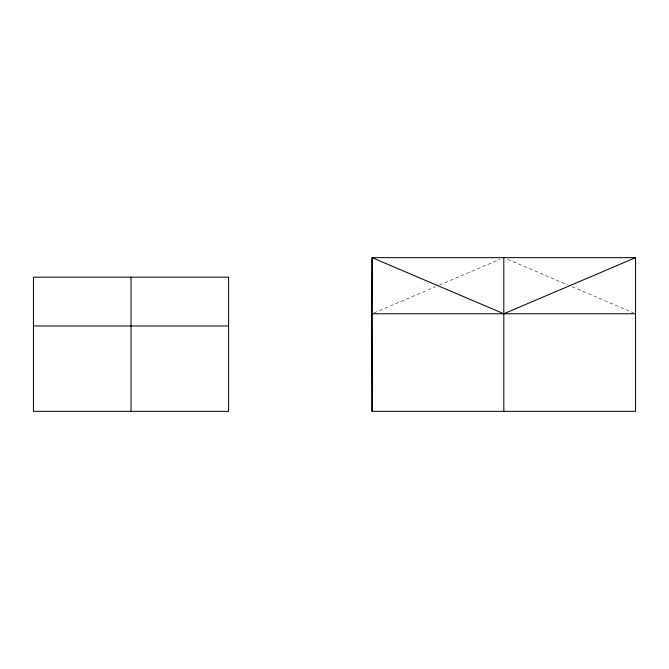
<?xml version="1.0" encoding="UTF-8"?>
<svg xmlns="http://www.w3.org/2000/svg" width="669" height="669" viewBox="0 0 669 669"><rect width="100%" height="100%" fill="white"/><g stroke="black" fill="none" stroke-linecap="round" stroke-linejoin="round"><path stroke-width="0.5" stroke-dasharray="3.35 2.51" d="M374.004 312.941L435.544 286.733M439.391 285.094L499.969 259.296M507.662 259.296L568.24 285.094M572.087 286.733L633.627 312.941"/><path stroke-width="1" d="M371.788 313.761L372.081 257.657L635.55 257.657L635.55 411.343L372.081 411.343L371.788 313.761L635.55 313.761M635.55 257.657L503.816 313.761L372.081 257.657L372.081 411.343M33.45 325.962L228.606 325.962M503.816 257.657L503.816 411.343M131.032 277.175L131.032 411.343M228.606 277.175L33.45 277.175L33.45 411.343L228.606 411.343L228.606 277.175"/></g></svg>
